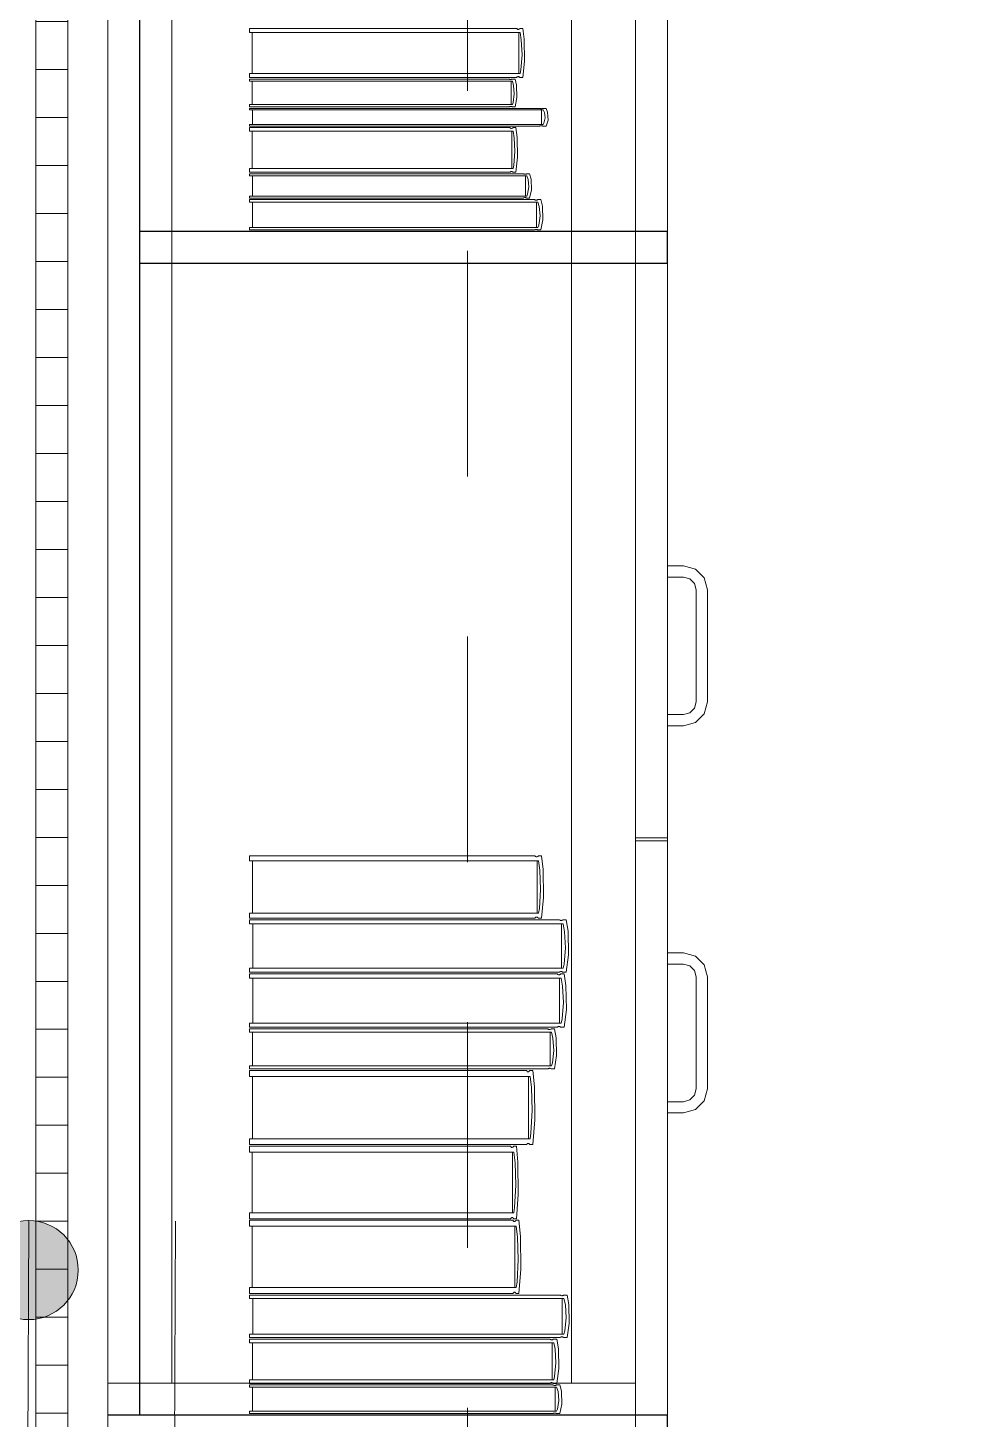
# Model space of a CAD drawing. Header units: inches. Extents: x -19 to 5698, y -728 to 92.
# Drawn here: x 400.295 to 400.877, y 12.656 to 13.526 of the extents above; entities that cross this region are included whole.
import ezdxf

# ---------------------------------------------------------------- set-up
doc = ezdxf.new("R2010")
doc.units = ezdxf.units.IN
doc.header["$MEASUREMENT"] = 0
doc.set_wipeout_variables(frame=1)
for name, pattern in [('HIDDEN', [0.375, 0.25, -0.125]), ('Hidden Line', [0.195611, 0.141111, -0.0545]), ('Punto & Raya', [0.65, 0.5, -0.075, 0, -0.075]), ('RAYITAS', [0.375, 0.25, -0.125]), ('Wipeout_Contour', [1, 0, -1])]:
    doc.linetypes.add(name, pattern=pattern)
for name, color, linetype, lineweight in [('00 conduct tomacorr', 120, 'HIDDEN', 30), ('T-TECHO-E', 150, 'Continuous', 20), ('TOMACORRIENTE', 22, 'RAYITAS', 9)]:
    doc.layers.add(name, color=color, linetype=linetype, lineweight=lineweight)
for name, color, linetype in [('02 _ ARQ _ ALB _ Ejes Generales', 251, 'Continuous'), ('02 _ ARQ _ ZON _ Espacio.3D', 7, 'Continuous'), ('08 _ STR _ EXT _ 09 Vigas', 251, 'Continuous'), ('Acabado - Muros', 7, 'Continuous'), ('Interior - Mobiliario', 7, 'Continuous')]:
    doc.layers.add(name, color=color, linetype=linetype)

# ---------------------------------------------------------------- blocks, each defined once
blk = doc.blocks.new('a')
at = {"layer": 'TOMACORRIENTE', "ltscale": 0.05}
h = blk.add_hatch(color=4, dxfattribs=at)
edge = h.paths.add_edge_path()
edge.add_arc((0, 0.0752), 0.02106, 0, 360)
at = {"layer": 'TOMACORRIENTE', "color": 4}
for p, q in [((-0.14553, 0.09625), (-0.0515, 0.09625)), ((-0.09851, 0.09625), (-0.09851, -0.09657)), ((0, 0.09625), (0, -0.09625)), ((0.06232, -0.09625), (0.06232, 0.09625))]:
    blk.add_line(p, q, dxfattribs=at)
blk.add_circle((0, 0.0752), 0.02106, dxfattribs=at)
blk = doc.blocks.new('CABLE 3FACE')
at = {"layer": 'T-TECHO-E', "rotation": 59.94170052614085}
blk.add_blockref('a', (0, 0), dxfattribs=at)

msp = doc.modelspace()

# ---------------------------------------------------------------- linework, layer by layer
at = {"layer": '02 _ ARQ _ ZON _ Espacio.3D', "color": 254, "linetype": 'Continuous', "lineweight": 0, "flags": 128}
msp.add_lwpolyline([(407.07006, 7.7), (407.06968, 17.15), (400.57006, 17.15), (400.57006, 16.5), (400.34503, 16.5), (400.34503, 8.1), (400.57006, 8.1), (400.57006, 7.7), (400.97006, 7.7), (400.97004, 7.35094), (406.87006, 7.35), (406.87006, 7.7)], close=True, dxfattribs=at)
at = {"layer": 'Interior - Mobiliario', "color": 175, "linetype": 'Continuous', "lineweight": 13}
for p, q in [((400.36503, 12.65879), (400.36503, 14.11879)), ((400.67503, 14.11879), (400.67503, 12.65879)), ((400.43369, 13.52319), (400.43369, 13.52563)), ((400.43369, 13.52563), (400.60083, 13.52563)), ((400.60287, 13.52319), (400.43369, 13.52319)), ((400.4354, 13.49756), (400.4354, 13.52319)), ((400.60083, 13.52563), (400.60097, 13.52547)), ((400.60097, 13.52547), (400.60119, 13.52529)), ((400.60119, 13.52529), (400.60143, 13.52518)), ((400.60143, 13.52518), (400.60168, 13.52512)), ((400.60168, 13.52512), (400.60193, 13.52513)), ((400.60193, 13.52513), (400.60218, 13.5252)), ((400.60202, 13.52319), (400.60202, 13.49756)), ((400.60218, 13.5252), (400.60241, 13.52533)), ((400.60241, 13.52533), (400.60263, 13.52551)), ((400.60263, 13.52551), (400.60272, 13.52563)), ((400.60272, 13.52563), (400.60458, 13.52563)), ((400.60366, 13.51862), (400.60287, 13.52319)), ((400.60409, 13.50923), (400.60366, 13.51862)), ((400.60458, 13.52563), (400.60552, 13.51894)), ((400.60552, 13.51894), (400.60573, 13.5053)), ((400.60338, 13.49988), (400.60409, 13.50923)), ((400.60287, 13.49756), (400.60338, 13.49988)), ((400.60573, 13.5053), (400.60458, 13.49512)), ((400.43369, 13.49512), (400.43369, 13.49756)), ((400.43369, 13.49756), (400.60287, 13.49756)), ((400.60083, 13.49512), (400.43369, 13.49512)), ((400.43369, 13.49273), (400.43369, 13.49412)), ((400.43369, 13.49412), (400.59607, 13.49412)), ((400.59805, 13.49273), (400.43369, 13.49273)), ((400.43535, 13.47815), (400.43535, 13.49273)), ((400.59607, 13.49412), (400.5962, 13.49403)), ((400.5962, 13.49403), (400.59642, 13.49393)), ((400.59642, 13.49393), (400.59665, 13.49386)), ((400.59665, 13.49386), (400.59689, 13.49383)), ((400.59689, 13.49383), (400.59713, 13.49384)), ((400.59713, 13.49384), (400.59737, 13.49388)), ((400.59722, 13.49273), (400.59722, 13.47815)), ((400.59737, 13.49388), (400.5976, 13.49395)), ((400.5976, 13.49395), (400.59781, 13.49405)), ((400.59781, 13.49405), (400.5979, 13.49412)), ((400.5979, 13.49412), (400.59971, 13.49412)), ((400.59881, 13.49013), (400.59805, 13.49273)), ((400.59971, 13.49412), (400.60062, 13.49031)), ((400.60093, 13.49524), (400.60083, 13.49512)), ((400.60114, 13.49543), (400.60093, 13.49524)), ((400.60138, 13.49556), (400.60114, 13.49543)), ((400.60162, 13.49563), (400.60138, 13.49556)), ((400.60188, 13.49563), (400.60162, 13.49563)), ((400.60212, 13.49558), (400.60188, 13.49563)), ((400.60236, 13.49546), (400.60212, 13.49558)), ((400.60258, 13.49529), (400.60236, 13.49546)), ((400.60272, 13.49512), (400.60258, 13.49529)), ((400.60458, 13.49512), (400.60272, 13.49512)), ((400.59854, 13.47947), (400.59923, 13.48479)), ((400.59923, 13.48479), (400.59881, 13.49013)), ((400.60082, 13.48255), (400.59971, 13.47676)), ((400.60062, 13.49031), (400.60082, 13.48255)), ((400.43369, 13.47676), (400.43369, 13.47815)), ((400.43369, 13.47815), (400.59805, 13.47815)), ((400.59607, 13.47676), (400.43369, 13.47676)), ((400.43369, 13.47488), (400.43369, 13.47576)), ((400.43369, 13.47576), (400.61502, 13.47576)), ((400.61724, 13.47488), (400.43369, 13.47488)), ((400.43554, 13.46563), (400.43554, 13.47488)), ((400.59616, 13.47683), (400.59607, 13.47676)), ((400.59637, 13.47693), (400.59616, 13.47683)), ((400.59659, 13.47701), (400.59637, 13.47693)), ((400.59683, 13.47705), (400.59659, 13.47701)), ((400.59708, 13.47705), (400.59683, 13.47705)), ((400.59732, 13.47702), (400.59708, 13.47705)), ((400.59755, 13.47695), (400.59732, 13.47702)), ((400.59777, 13.47685), (400.59755, 13.47695)), ((400.5979, 13.47676), (400.59777, 13.47685)), ((400.59971, 13.47676), (400.5979, 13.47676)), ((400.59805, 13.47815), (400.59854, 13.47947)), ((400.61502, 13.47576), (400.61518, 13.4757)), ((400.61518, 13.4757), (400.61541, 13.47564)), ((400.61541, 13.47564), (400.61567, 13.4756)), ((400.61567, 13.4756), (400.61594, 13.47558)), ((400.61594, 13.47558), (400.61622, 13.47558)), ((400.61622, 13.47558), (400.61648, 13.4756)), ((400.61631, 13.47488), (400.61631, 13.46563)), ((400.61648, 13.4756), (400.61674, 13.47565)), ((400.61674, 13.47565), (400.61697, 13.47572)), ((400.61697, 13.47572), (400.61708, 13.47576)), ((400.61708, 13.47576), (400.61909, 13.47576)), ((400.61809, 13.47323), (400.61724, 13.47488)), ((400.61909, 13.47576), (400.62011, 13.47335)), ((400.43369, 13.46475), (400.43369, 13.46563)), ((400.43369, 13.46563), (400.61724, 13.46563)), ((400.61724, 13.46563), (400.61779, 13.46646)), ((400.61779, 13.46646), (400.61856, 13.46984)), ((400.61856, 13.46984), (400.61809, 13.47323)), ((400.62034, 13.46842), (400.61909, 13.46475)), ((400.62011, 13.47335), (400.62034, 13.46842)), ((400.61502, 13.46475), (400.43369, 13.46475)), ((400.43369, 13.46152), (400.43369, 13.46375)), ((400.43369, 13.46375), (400.59652, 13.46375)), ((400.59851, 13.46152), (400.43369, 13.46152)), ((400.43535, 13.4381), (400.43535, 13.46152)), ((400.59652, 13.46375), (400.59665, 13.4636)), ((400.59665, 13.4636), (400.59687, 13.46344)), ((400.59687, 13.46344), (400.5971, 13.46333)), ((400.5971, 13.46333), (400.59734, 13.46328)), ((400.59734, 13.46328), (400.59759, 13.46329)), ((400.59759, 13.46329), (400.59783, 13.46335)), ((400.59767, 13.46152), (400.59767, 13.4381)), ((400.59783, 13.46335), (400.59806, 13.46347)), ((400.59806, 13.46347), (400.59827, 13.46364)), ((400.59827, 13.46364), (400.59836, 13.46375)), ((400.59836, 13.46375), (400.60017, 13.46375)), ((400.59927, 13.45734), (400.59851, 13.46152)), ((400.59969, 13.44876), (400.59927, 13.45734)), ((400.60017, 13.46375), (400.60108, 13.45763)), ((400.60108, 13.45763), (400.60129, 13.44517)), ((400.61513, 13.46479), (400.61502, 13.46475)), ((400.61536, 13.46486), (400.61513, 13.46479)), ((400.61561, 13.4649), (400.61536, 13.46486)), ((400.61588, 13.46493), (400.61561, 13.4649)), ((400.61616, 13.46493), (400.61588, 13.46493)), ((400.61643, 13.46491), (400.61616, 13.46493)), ((400.61668, 13.46487), (400.61643, 13.46491)), ((400.61692, 13.46481), (400.61668, 13.46487)), ((400.61708, 13.46475), (400.61692, 13.46481)), ((400.61909, 13.46475), (400.61708, 13.46475)), ((400.599, 13.44021), (400.59969, 13.44876)), ((400.59851, 13.4381), (400.599, 13.44021)), ((400.60129, 13.44517), (400.60017, 13.43587)), ((400.43369, 13.43587), (400.43369, 13.4381)), ((400.43369, 13.4381), (400.59851, 13.4381)), ((400.59652, 13.43587), (400.43369, 13.43587)), ((400.43369, 13.43366), (400.43369, 13.43487)), ((400.43369, 13.43487), (400.60501, 13.43487)), ((400.6071, 13.43366), (400.43369, 13.43366)), ((400.43544, 13.42095), (400.43544, 13.43366)), ((400.59661, 13.43598), (400.59652, 13.43587)), ((400.59682, 13.43615), (400.59661, 13.43598)), ((400.59705, 13.43626), (400.59682, 13.43615)), ((400.59729, 13.43633), (400.59705, 13.43626)), ((400.59753, 13.43633), (400.59729, 13.43633)), ((400.59778, 13.43628), (400.59753, 13.43633)), ((400.59801, 13.43618), (400.59778, 13.43628)), ((400.59822, 13.43602), (400.59801, 13.43618)), ((400.59836, 13.43587), (400.59822, 13.43602)), ((400.60017, 13.43587), (400.59836, 13.43587)), ((400.60501, 13.43487), (400.60515, 13.43479)), ((400.60515, 13.43479), (400.60538, 13.4347)), ((400.60538, 13.4347), (400.60562, 13.43464)), ((400.60562, 13.43464), (400.60588, 13.43461)), ((400.60588, 13.43461), (400.60614, 13.43462)), ((400.60614, 13.43462), (400.60639, 13.43465)), ((400.60623, 13.43366), (400.60623, 13.42095)), ((400.60639, 13.43465), (400.60663, 13.43472)), ((400.60663, 13.43472), (400.60685, 13.43481)), ((400.60685, 13.43481), (400.60695, 13.43487)), ((400.60695, 13.43487), (400.60885, 13.43487)), ((400.60791, 13.43139), (400.6071, 13.43366)), ((400.60835, 13.42674), (400.60791, 13.43139)), ((400.60885, 13.43487), (400.60981, 13.43155)), ((400.60981, 13.43155), (400.61003, 13.42479)), ((400.6071, 13.42095), (400.60762, 13.4221)), ((400.60762, 13.4221), (400.60835, 13.42674)), ((400.61003, 13.42479), (400.60885, 13.41974)), ((400.43369, 13.41974), (400.43369, 13.42095)), ((400.43369, 13.42095), (400.6071, 13.42095)), ((400.60501, 13.41974), (400.43369, 13.41974)), ((400.43369, 13.41723), (400.43369, 13.41874)), ((400.43369, 13.41874), (400.61187, 13.41874)), ((400.61405, 13.41723), (400.43369, 13.41723)), ((400.60511, 13.4198), (400.60501, 13.41974)), ((400.60533, 13.41989), (400.60511, 13.4198)), ((400.60557, 13.41996), (400.60533, 13.41989)), ((400.60582, 13.41999), (400.60557, 13.41996)), ((400.60608, 13.41999), (400.60582, 13.41999)), ((400.60634, 13.41997), (400.60608, 13.41999)), ((400.60658, 13.41991), (400.60634, 13.41997)), ((400.60681, 13.41982), (400.60658, 13.41991)), ((400.60695, 13.41974), (400.60681, 13.41982)), ((400.60885, 13.41974), (400.60695, 13.41974)), ((400.61187, 13.41874), (400.61202, 13.41864)), ((400.61202, 13.41864), (400.61226, 13.41853)), ((400.61226, 13.41853), (400.61251, 13.41846)), ((400.61251, 13.41846), (400.61278, 13.41842)), ((400.61278, 13.41842), (400.61305, 13.41843)), ((400.61305, 13.41843), (400.61331, 13.41847)), ((400.61331, 13.41847), (400.61356, 13.41855)), ((400.61356, 13.41855), (400.61379, 13.41867)), ((400.61379, 13.41867), (400.61389, 13.41874)), ((400.61389, 13.41874), (400.61587, 13.41874)), ((400.61489, 13.41439), (400.61405, 13.41723)), ((400.61535, 13.40856), (400.61489, 13.41439)), ((400.61587, 13.41874), (400.61687, 13.41459)), ((400.61687, 13.41459), (400.6171, 13.40611)), ((400.70503, 13.18979), (400.69503, 13.18979)), ((400.69503, 13.18979), (400.69503, 13.18279)), ((400.71253, 13.18779), (400.70503, 13.18979)), ((400.71802, 13.18229), (400.71253, 13.18779)), ((400.69503, 13.18279), (400.70503, 13.18279)), ((400.70503, 13.18279), (400.70903, 13.18172)), ((400.70903, 13.18172), (400.71196, 13.17879)), ((400.71196, 13.17879), (400.71303, 13.17479)), ((400.72003, 13.17479), (400.71802, 13.18229)), ((400.71303, 13.17479), (400.71303, 13.10479)), ((400.72003, 13.10479), (400.72003, 13.17479)), ((400.71196, 13.10079), (400.70903, 13.09787)), ((400.71303, 13.10479), (400.71196, 13.10079)), ((400.71802, 13.09729), (400.72003, 13.10479)), ((400.70503, 13.09679), (400.69503, 13.09679)), ((400.69503, 13.09679), (400.69503, 13.08979)), ((400.70903, 13.09787), (400.70503, 13.09679)), ((400.70503, 13.08979), (400.71253, 13.0918)), ((400.71253, 13.0918), (400.71802, 13.09729)), ((400.69503, 13.08979), (400.70503, 13.08979)), ((400.69503, 13.01979), (400.67503, 13.01979)), ((400.69503, 13.01779), (400.67503, 13.01779)), ((400.43369, 13.00531), (400.43369, 13.00842)), ((400.43369, 13.00842), (400.61222, 13.00842)), ((400.6144, 13.00531), (400.43369, 13.00531)), ((400.43552, 12.97266), (400.43552, 13.00531)), ((400.61222, 13.00842), (400.61237, 13.00821)), ((400.61237, 13.00821), (400.6126, 13.00799)), ((400.6126, 13.00799), (400.61286, 13.00784)), ((400.61286, 13.00784), (400.61312, 13.00777)), ((400.61312, 13.00777), (400.61339, 13.00778)), ((400.61339, 13.00778), (400.61365, 13.00787)), ((400.61348, 13.00531), (400.61348, 12.97266)), ((400.61365, 13.00787), (400.6139, 13.00803)), ((400.6139, 13.00803), (400.61414, 13.00827)), ((400.61414, 13.00827), (400.61424, 13.00842)), ((400.61424, 13.00842), (400.61622, 13.00842)), ((400.61523, 12.99949), (400.6144, 13.00531)), ((400.61622, 13.00842), (400.61722, 12.99989)), ((400.6157, 12.98752), (400.61523, 12.99949)), ((400.61722, 12.99989), (400.61745, 12.98251)), ((400.61494, 12.9756), (400.6157, 12.98752)), ((400.61745, 12.98251), (400.61622, 12.96955)), ((400.43369, 12.96955), (400.43369, 12.97266)), ((400.43369, 12.97266), (400.6144, 12.97266)), ((400.61222, 12.96955), (400.43369, 12.96955)), ((400.61232, 12.9697), (400.61222, 12.96955)), ((400.61255, 12.96993), (400.61232, 12.9697)), ((400.6128, 12.9701), (400.61255, 12.96993)), ((400.61306, 12.97019), (400.6128, 12.9701)), ((400.61333, 12.9702), (400.61306, 12.97019)), ((400.6136, 12.97013), (400.61333, 12.9702)), ((400.61385, 12.96998), (400.6136, 12.97013)), ((400.61409, 12.96976), (400.61385, 12.96998)), ((400.61424, 12.96955), (400.61409, 12.96976)), ((400.61622, 12.96955), (400.61424, 12.96955)), ((400.6144, 12.97266), (400.61494, 12.9756)), ((400.43369, 12.96592), (400.43369, 12.96855)), ((400.43369, 12.96855), (400.62745, 12.96855)), ((400.62982, 12.96592), (400.43369, 12.96592)), ((400.43567, 12.93831), (400.43567, 12.96592)), ((400.62745, 12.96855), (400.62762, 12.96837)), ((400.62762, 12.96837), (400.62787, 12.96818)), ((400.62787, 12.96818), (400.62815, 12.96806)), ((400.62815, 12.96806), (400.62844, 12.968)), ((400.62844, 12.968), (400.62873, 12.96801)), ((400.62873, 12.96801), (400.62901, 12.96808)), ((400.62883, 12.96592), (400.62883, 12.93831)), ((400.62901, 12.96808), (400.62929, 12.96822)), ((400.62929, 12.96822), (400.62954, 12.96842)), ((400.62954, 12.96842), (400.62965, 12.96855)), ((400.62965, 12.96855), (400.6318, 12.96855)), ((400.63073, 12.96099), (400.62982, 12.96592)), ((400.63123, 12.95088), (400.63073, 12.96099)), ((400.6318, 12.96855), (400.63289, 12.96134)), ((400.63289, 12.96134), (400.63313, 12.94664)), ((400.63041, 12.9408), (400.63123, 12.95088)), ((400.63313, 12.94664), (400.6318, 12.93568)), ((400.69503, 12.94779), (400.70503, 12.94779)), ((400.69503, 12.94079), (400.69503, 12.94779)), ((400.70503, 12.94779), (400.71253, 12.94579)), ((400.71253, 12.94579), (400.71802, 12.94029)), ((400.43369, 12.93568), (400.43369, 12.93831)), ((400.43369, 12.93831), (400.62982, 12.93831)), ((400.62745, 12.93568), (400.43369, 12.93568)), ((400.43369, 12.93201), (400.43369, 12.93468)), ((400.43369, 12.93468), (400.62617, 12.93468)), ((400.62617, 12.93468), (400.62633, 12.9345)), ((400.62633, 12.9345), (400.62659, 12.93431)), ((400.62756, 12.93581), (400.62745, 12.93568)), ((400.62781, 12.93601), (400.62756, 12.93581)), ((400.62809, 12.93614), (400.62781, 12.93601)), ((400.62799, 12.93435), (400.62824, 12.93455)), ((400.62837, 12.93622), (400.62809, 12.93614)), ((400.62824, 12.93455), (400.62835, 12.93468)), ((400.62835, 12.93468), (400.63049, 12.93468)), ((400.62866, 12.93623), (400.62837, 12.93622)), ((400.62895, 12.93617), (400.62866, 12.93623)), ((400.62923, 12.93604), (400.62895, 12.93617)), ((400.62948, 12.93585), (400.62923, 12.93604)), ((400.62965, 12.93568), (400.62948, 12.93585)), ((400.6318, 12.93568), (400.62965, 12.93568)), ((400.62982, 12.93831), (400.63041, 12.9408)), ((400.63049, 12.93468), (400.63157, 12.92735)), ((400.70503, 12.94079), (400.69503, 12.94079)), ((400.70903, 12.93972), (400.70503, 12.94079)), ((400.71196, 12.93679), (400.70903, 12.93972)), ((400.71303, 12.93279), (400.71196, 12.93679)), ((400.71802, 12.94029), (400.72003, 12.93279)), ((400.62852, 12.93201), (400.43369, 12.93201)), ((400.43566, 12.90395), (400.43566, 12.93201)), ((400.62659, 12.93431), (400.62686, 12.93418)), ((400.62686, 12.93418), (400.62715, 12.93412)), ((400.62715, 12.93412), (400.62744, 12.93413)), ((400.62744, 12.93413), (400.62772, 12.9342)), ((400.62754, 12.93201), (400.62754, 12.90395)), ((400.62772, 12.9342), (400.62799, 12.93435)), ((400.62943, 12.927), (400.62852, 12.93201)), ((400.62993, 12.91673), (400.62943, 12.927)), ((400.63157, 12.92735), (400.63181, 12.91242)), ((400.71303, 12.86279), (400.71303, 12.93279)), ((400.72003, 12.93279), (400.72003, 12.86279)), ((400.62911, 12.90649), (400.62993, 12.91673)), ((400.63181, 12.91242), (400.63049, 12.90128)), ((400.43369, 12.90128), (400.43369, 12.90395)), ((400.43369, 12.90395), (400.62852, 12.90395)), ((400.62617, 12.90128), (400.43369, 12.90128)), ((400.43369, 12.89828), (400.43369, 12.90028)), ((400.43369, 12.90028), (400.62026, 12.90028)), ((400.62026, 12.90028), (400.62042, 12.90015)), ((400.62042, 12.90015), (400.62066, 12.9)), ((400.62066, 12.9), (400.62093, 12.89991)), ((400.62093, 12.89991), (400.62121, 12.89986)), ((400.62121, 12.89986), (400.62149, 12.89987)), ((400.62149, 12.89987), (400.62177, 12.89993)), ((400.62177, 12.89993), (400.62203, 12.90003)), ((400.62203, 12.90003), (400.62227, 12.90018)), ((400.62227, 12.90018), (400.62237, 12.90028)), ((400.62237, 12.90028), (400.62445, 12.90028)), ((400.62445, 12.90028), (400.62549, 12.89479)), ((400.62628, 12.90141), (400.62617, 12.90128)), ((400.62653, 12.90161), (400.62628, 12.90141)), ((400.6268, 12.90176), (400.62653, 12.90161)), ((400.62709, 12.90183), (400.6268, 12.90176)), ((400.62738, 12.90184), (400.62709, 12.90183)), ((400.62766, 12.90178), (400.62738, 12.90184)), ((400.62794, 12.90165), (400.62766, 12.90178)), ((400.62819, 12.90146), (400.62794, 12.90165)), ((400.62835, 12.90128), (400.62819, 12.90146)), ((400.63049, 12.90128), (400.62835, 12.90128)), ((400.62852, 12.90395), (400.62911, 12.90649)), ((400.62254, 12.89828), (400.43369, 12.89828)), ((400.4356, 12.87723), (400.4356, 12.89828)), ((400.62159, 12.89828), (400.62159, 12.87723)), ((400.62342, 12.89452), (400.62254, 12.89828)), ((400.6239, 12.88681), (400.62342, 12.89452)), ((400.62549, 12.89479), (400.62573, 12.88358)), ((400.62311, 12.87913), (400.6239, 12.88681)), ((400.62573, 12.88358), (400.62445, 12.87522)), ((400.43369, 12.87522), (400.43369, 12.87723)), ((400.43369, 12.87723), (400.62254, 12.87723)), ((400.62026, 12.87522), (400.43369, 12.87522)), ((400.43369, 12.87052), (400.43369, 12.87422)), ((400.43369, 12.87422), (400.607, 12.87422)), ((400.607, 12.87422), (400.60714, 12.87397)), ((400.60714, 12.87397), (400.60737, 12.87371)), ((400.60737, 12.87371), (400.60762, 12.87353)), ((400.60839, 12.87357), (400.60864, 12.87376)), ((400.60864, 12.87376), (400.60886, 12.87404)), ((400.60886, 12.87404), (400.60896, 12.87422)), ((400.60896, 12.87422), (400.61088, 12.87422)), ((400.61088, 12.87422), (400.61185, 12.86407)), ((400.62037, 12.87532), (400.62026, 12.87522)), ((400.62061, 12.87547), (400.62037, 12.87532)), ((400.62087, 12.87558), (400.62061, 12.87547)), ((400.62115, 12.87564), (400.62087, 12.87558)), ((400.62143, 12.87564), (400.62115, 12.87564)), ((400.62171, 12.8756), (400.62143, 12.87564)), ((400.62197, 12.8755), (400.62171, 12.8756)), ((400.62222, 12.87536), (400.62197, 12.8755)), ((400.62237, 12.87522), (400.62222, 12.87536)), ((400.62445, 12.87522), (400.62237, 12.87522)), ((400.62254, 12.87723), (400.62311, 12.87913)), ((400.60911, 12.87052), (400.43369, 12.87052)), ((400.43546, 12.83162), (400.43546, 12.87052)), ((400.60762, 12.87353), (400.60787, 12.87345)), ((400.60787, 12.87345), (400.60814, 12.87346)), ((400.60814, 12.87346), (400.60839, 12.87357)), ((400.60823, 12.87052), (400.60823, 12.83162)), ((400.60993, 12.86358), (400.60911, 12.87052)), ((400.61038, 12.84933), (400.60993, 12.86358)), ((400.61185, 12.86407), (400.61207, 12.84336)), ((400.70903, 12.85587), (400.71196, 12.85879)), ((400.71196, 12.85879), (400.71303, 12.86279)), ((400.72003, 12.86279), (400.71802, 12.85529)), ((400.60964, 12.83513), (400.61038, 12.84933)), ((400.69503, 12.85479), (400.70503, 12.85479)), ((400.69503, 12.84779), (400.69503, 12.85479)), ((400.70503, 12.84779), (400.69503, 12.84779)), ((400.70503, 12.85479), (400.70903, 12.85587)), ((400.71253, 12.8498), (400.70503, 12.84779)), ((400.71802, 12.85529), (400.71253, 12.8498)), ((400.61207, 12.84336), (400.61088, 12.82791)), ((400.43369, 12.82791), (400.43369, 12.83162)), ((400.43369, 12.83162), (400.60911, 12.83162)), ((400.60911, 12.83162), (400.60964, 12.83513)), ((400.607, 12.82791), (400.43369, 12.82791)), ((400.43369, 12.82329), (400.43369, 12.82691)), ((400.43369, 12.82691), (400.59695, 12.82691)), ((400.59894, 12.82329), (400.43369, 12.82329)), ((400.43536, 12.78525), (400.43536, 12.82329)), ((400.59695, 12.82691), (400.59709, 12.82667)), ((400.59709, 12.82667), (400.5973, 12.82641)), ((400.5973, 12.82641), (400.59753, 12.82624)), ((400.59753, 12.82624), (400.59778, 12.82616)), ((400.59778, 12.82616), (400.59802, 12.82617)), ((400.59802, 12.82617), (400.59826, 12.82627)), ((400.59811, 12.82329), (400.59811, 12.78525)), ((400.59826, 12.82627), (400.59849, 12.82646)), ((400.59849, 12.82646), (400.5987, 12.82674)), ((400.5987, 12.82674), (400.5988, 12.82691)), ((400.5988, 12.82691), (400.60061, 12.82691)), ((400.59971, 12.81651), (400.59894, 12.82329)), ((400.60061, 12.82691), (400.60152, 12.81698)), ((400.60709, 12.82809), (400.607, 12.82791)), ((400.60732, 12.82838), (400.60709, 12.82809)), ((400.60756, 12.82857), (400.60732, 12.82838)), ((400.60782, 12.82868), (400.60756, 12.82857)), ((400.60808, 12.82869), (400.60782, 12.82868)), ((400.60834, 12.8286), (400.60808, 12.82869)), ((400.60858, 12.82843), (400.60834, 12.8286)), ((400.60881, 12.82816), (400.60858, 12.82843)), ((400.60896, 12.82791), (400.60881, 12.82816)), ((400.61088, 12.82791), (400.60896, 12.82791)), ((400.60013, 12.80257), (400.59971, 12.81651)), ((400.60152, 12.81698), (400.60173, 12.79673)), ((400.59944, 12.78869), (400.60013, 12.80257)), ((400.60173, 12.79673), (400.60061, 12.78163)), ((400.59894, 12.78525), (400.59944, 12.78869)), ((400.43369, 12.78163), (400.43369, 12.78525)), ((400.43369, 12.78525), (400.59894, 12.78525)), ((400.59695, 12.78163), (400.43369, 12.78163)), ((400.43369, 12.77697), (400.43369, 12.78063)), ((400.43369, 12.78063), (400.59848, 12.78063)), ((400.59704, 12.78181), (400.59695, 12.78163)), ((400.59725, 12.78208), (400.59704, 12.78181)), ((400.59748, 12.78227), (400.59725, 12.78208)), ((400.59772, 12.78238), (400.59748, 12.78227)), ((400.59797, 12.78239), (400.59772, 12.78238)), ((400.59821, 12.7823), (400.59797, 12.78239)), ((400.59844, 12.78213), (400.59821, 12.7823)), ((400.59866, 12.78187), (400.59844, 12.78213)), ((400.59848, 12.78063), (400.59862, 12.78039)), ((400.59862, 12.78039), (400.59884, 12.78012)), ((400.5988, 12.78163), (400.59866, 12.78187)), ((400.60061, 12.78163), (400.5988, 12.78163)), ((400.59884, 12.78012), (400.59907, 12.77995)), ((400.59907, 12.77995), (400.59932, 12.77987)), ((400.59932, 12.77987), (400.59957, 12.77988)), ((400.59957, 12.77988), (400.59981, 12.77998)), ((400.59981, 12.77998), (400.60004, 12.78017)), ((400.60004, 12.78017), (400.60026, 12.78045)), ((400.60026, 12.78045), (400.60035, 12.78063)), ((400.60035, 12.78063), (400.60218, 12.78063)), ((400.60218, 12.78063), (400.6031, 12.7706)), ((400.6005, 12.77697), (400.43369, 12.77697)), ((400.43538, 12.73856), (400.43538, 12.77697)), ((400.59965, 12.77697), (400.59965, 12.73856)), ((400.60127, 12.77012), (400.6005, 12.77697)), ((400.6017, 12.75605), (400.60127, 12.77012)), ((400.6031, 12.7706), (400.60331, 12.75015)), ((400.601, 12.74203), (400.6017, 12.75605)), ((400.60331, 12.75015), (400.60218, 12.7349)), ((400.43369, 12.7349), (400.43369, 12.73856)), ((400.43369, 12.73856), (400.6005, 12.73856)), ((400.59848, 12.7349), (400.43369, 12.7349)), ((400.59858, 12.73508), (400.59848, 12.7349)), ((400.59879, 12.73536), (400.59858, 12.73508)), ((400.59902, 12.73555), (400.59879, 12.73536)), ((400.59926, 12.73566), (400.59902, 12.73555)), ((400.59951, 12.73567), (400.59926, 12.73566)), ((400.59976, 12.73558), (400.59951, 12.73567)), ((400.59999, 12.73541), (400.59976, 12.73558)), ((400.60021, 12.73515), (400.59999, 12.73541)), ((400.60035, 12.7349), (400.60021, 12.73515)), ((400.60218, 12.7349), (400.60035, 12.7349)), ((400.6005, 12.73856), (400.601, 12.74203)), ((400.43369, 12.73178), (400.43369, 12.7339)), ((400.43369, 12.7339), (400.62791, 12.7339)), ((400.63028, 12.73178), (400.43369, 12.73178)), ((400.43568, 12.70946), (400.43568, 12.73178)), ((400.62791, 12.7339), (400.62807, 12.73376)), ((400.62807, 12.73376), (400.62833, 12.73361)), ((400.62833, 12.73361), (400.6286, 12.73351)), ((400.6286, 12.73351), (400.62889, 12.73346)), ((400.62889, 12.73346), (400.62919, 12.73347)), ((400.62919, 12.73347), (400.62947, 12.73353)), ((400.62929, 12.73178), (400.62929, 12.70946)), ((400.62947, 12.73353), (400.62975, 12.73364)), ((400.62975, 12.73364), (400.63, 12.7338)), ((400.63, 12.7338), (400.63011, 12.7339)), ((400.63011, 12.7339), (400.63227, 12.7339)), ((400.63119, 12.7278), (400.63028, 12.73178)), ((400.6317, 12.71962), (400.63119, 12.7278)), ((400.63227, 12.7339), (400.63335, 12.72808)), ((400.63335, 12.72808), (400.6336, 12.71619)), ((400.63087, 12.71147), (400.6317, 12.71962)), ((400.43369, 12.70733), (400.43369, 12.70946)), ((400.43369, 12.70946), (400.63028, 12.70946)), ((400.63028, 12.70946), (400.63087, 12.71147)), ((400.6336, 12.71619), (400.63227, 12.70733)), ((400.62791, 12.70733), (400.43369, 12.70733)), ((400.43369, 12.70412), (400.43369, 12.70633)), ((400.43369, 12.70633), (400.62163, 12.70633)), ((400.62393, 12.70412), (400.43369, 12.70412)), ((400.43561, 12.68088), (400.43561, 12.70412)), ((400.62163, 12.70633), (400.62179, 12.70618)), ((400.62179, 12.70618), (400.62204, 12.70603)), ((400.62204, 12.70603), (400.6223, 12.70592)), ((400.6223, 12.70592), (400.62258, 12.70587)), ((400.62258, 12.70587), (400.62287, 12.70588)), ((400.62287, 12.70588), (400.62314, 12.70594)), ((400.62297, 12.70412), (400.62297, 12.68088)), ((400.62314, 12.70594), (400.62341, 12.70606)), ((400.62341, 12.70606), (400.62365, 12.70623)), ((400.62365, 12.70623), (400.62376, 12.70633)), ((400.62376, 12.70633), (400.62585, 12.70633)), ((400.62481, 12.69998), (400.62393, 12.70412)), ((400.6253, 12.69146), (400.62481, 12.69998)), ((400.62585, 12.70633), (400.6269, 12.70026)), ((400.6269, 12.70026), (400.62714, 12.68789)), ((400.62802, 12.70744), (400.62791, 12.70733)), ((400.62827, 12.7076), (400.62802, 12.70744)), ((400.62854, 12.70771), (400.62827, 12.7076)), ((400.62883, 12.70777), (400.62854, 12.70771)), ((400.62912, 12.70778), (400.62883, 12.70777)), ((400.62941, 12.70773), (400.62912, 12.70778)), ((400.62969, 12.70763), (400.62941, 12.70773)), ((400.62994, 12.70748), (400.62969, 12.70763)), ((400.63011, 12.70733), (400.62994, 12.70748)), ((400.63227, 12.70733), (400.63011, 12.70733)), ((400.6245, 12.68298), (400.6253, 12.69146)), ((400.62393, 12.68088), (400.6245, 12.68298)), ((400.62714, 12.68789), (400.62585, 12.67866)), ((400.63503, 12.67879), (400.38503, 12.67879)), ((400.43369, 12.67866), (400.43369, 12.68088)), ((400.43369, 12.68088), (400.62393, 12.68088)), ((400.62163, 12.67866), (400.43369, 12.67866)), ((400.43369, 12.67623), (400.43369, 12.67766)), ((400.43369, 12.67766), (400.62343, 12.67766)), ((400.62575, 12.67623), (400.43369, 12.67623)), ((400.62174, 12.67877), (400.62163, 12.67866)), ((400.62198, 12.67894), (400.62174, 12.67877)), ((400.62224, 12.67906), (400.62198, 12.67894)), ((400.62252, 12.67912), (400.62224, 12.67906)), ((400.6228, 12.67913), (400.62252, 12.67912)), ((400.62308, 12.67908), (400.6228, 12.67913)), ((400.62335, 12.67897), (400.62308, 12.67908)), ((400.6236, 12.67881), (400.62335, 12.67897)), ((400.62343, 12.67766), (400.62359, 12.67757)), ((400.62359, 12.67757), (400.62384, 12.67747)), ((400.62376, 12.67866), (400.6236, 12.67881)), ((400.62585, 12.67866), (400.62376, 12.67866)), ((400.62384, 12.67747), (400.62411, 12.6774)), ((400.62411, 12.6774), (400.62439, 12.67736)), ((400.62439, 12.67736), (400.62468, 12.67737)), ((400.62468, 12.67737), (400.62496, 12.67741)), ((400.62496, 12.67741), (400.62523, 12.67749)), ((400.62523, 12.67749), (400.62547, 12.67759)), ((400.62547, 12.67759), (400.62558, 12.67766)), ((400.62558, 12.67766), (400.62769, 12.67766)), ((400.62664, 12.67356), (400.62575, 12.67623)), ((400.62713, 12.66806), (400.62664, 12.67356)), ((400.62769, 12.67766), (400.62875, 12.67374)), ((400.62875, 12.67374), (400.62899, 12.66575)), ((400.67503, 12.67879), (400.63503, 12.67879)), ((400.67503, 12.65879), (400.36503, 12.65879))]:
    msp.add_line(p, q, dxfattribs=at)

# ---------------------------------------------------------------- next in the draw order: wipeouts: each hides what was drawn before it
at = {"color": 254, "linetype": 'Wipeout_Contour', "lineweight": 0, "ltscale": 12987.174792}
msp.add_wipeout([(400.69503, 13.39879), (400.36503, 13.39879), (400.36503, 13.37879), (400.69503, 13.37879)], dxfattribs=at).dxf.layer = 'Interior - Mobiliario'

# ---------------------------------------------------------------- next in the draw order: linework, layer by layer
at = {"layer": 'Interior - Mobiliario', "color": 175, "linetype": 'Continuous', "lineweight": 13}
for p, q in [((400.38503, 14.09879), (400.38503, 12.67879)), ((400.63503, 12.67879), (400.63503, 14.09879)), ((400.67503, 14.09879), (400.67503, 12.67879)), ((400.67503, 13.39879), (400.67503, 13.75779)), ((400.69503, 13.39879), (400.69503, 13.75779)), ((400.43551, 13.40131), (400.43551, 13.41723)), ((400.61314, 13.41723), (400.61314, 13.40131)), ((400.61459, 13.40275), (400.61535, 13.40856)), ((400.6171, 13.40611), (400.61587, 13.39979)), ((400.36503, 13.39879), (400.69503, 13.39879)), ((400.36503, 13.37879), (400.36503, 13.39879)), ((400.43369, 13.39979), (400.43369, 13.40131)), ((400.43369, 13.40131), (400.61405, 13.40131)), ((400.61187, 13.39979), (400.43369, 13.39979)), ((400.61198, 13.39987), (400.61187, 13.39979)), ((400.61221, 13.39998), (400.61198, 13.39987)), ((400.61246, 13.40006), (400.61221, 13.39998)), ((400.61272, 13.40011), (400.61246, 13.40006)), ((400.61299, 13.40011), (400.61272, 13.40011)), ((400.61325, 13.40008), (400.61299, 13.40011)), ((400.61351, 13.4), (400.61325, 13.40008)), ((400.61374, 13.3999), (400.61351, 13.4)), ((400.61389, 13.39979), (400.61374, 13.3999)), ((400.61587, 13.39979), (400.61389, 13.39979)), ((400.61405, 13.40131), (400.61459, 13.40275)), ((400.69503, 13.39879), (400.67503, 13.39879)), ((400.69503, 13.39879), (400.69503, 13.37879)), ((400.69503, 13.39879), (400.69503, 13.37879)), ((400.69503, 13.37879), (400.36503, 13.37879)), ((400.67503, 13.37879), (400.67503, 13.01979)), ((400.69503, 13.37879), (400.67503, 13.37879)), ((400.69503, 13.37879), (400.69503, 13.01979))]:
    msp.add_line(p, q, dxfattribs=at)
at = {"layer": 'Interior - Mobiliario', "color": 175, "linetype": 'Continuous', "lineweight": 30}
for p, q in [((400.36503, 13.37879), (400.36503, 13.39879)), ((400.69503, 13.39879), (400.36503, 13.39879)), ((400.69503, 13.37879), (400.69503, 13.39879)), ((400.69503, 13.37879), (400.36503, 13.37879))]:
    msp.add_line(p, q, dxfattribs=at)

# ---------------------------------------------------------------- next in the draw order: wipeouts: each hides what was drawn before it
at = {"color": 254, "linetype": 'Wipeout_Contour', "lineweight": 0, "ltscale": 12986.475125}
msp.add_wipeout([(400.36503, 14.11879), (400.34503, 14.11879), (400.34503, 12.65879), (400.36503, 12.65879)], dxfattribs=at).dxf.layer = 'Interior - Mobiliario'

# ---------------------------------------------------------------- next in the draw order: linework, layer by layer
at = {"layer": 'Interior - Mobiliario', "color": 175, "linetype": 'Continuous', "lineweight": 30}
for p, q in [((400.34503, 12.65879), (400.34503, 14.11879)), ((400.36503, 12.65879), (400.36503, 14.11879)), ((400.36503, 12.65879), (400.34503, 12.65879))]:
    msp.add_line(p, q, dxfattribs=at)
at = {"layer": 'Interior - Mobiliario', "color": 175, "linetype": 'Continuous', "lineweight": 13}
for p, q in [((400.34503, 12.65879), (400.34503, 14.11879)), ((400.36503, 14.11879), (400.36503, 12.65879)), ((400.34503, 12.67879), (400.34503, 14.09879)), ((400.36503, 13.39879), (400.69503, 13.39879)), ((400.36503, 13.37879), (400.36503, 13.39879)), ((400.69503, 13.37879), (400.36503, 13.37879)), ((400.38503, 12.67879), (400.34503, 12.67879)), ((400.36503, 12.65879), (400.34503, 12.65879))]:
    msp.add_line(p, q, dxfattribs=at)

# ---------------------------------------------------------------- next in the draw order: wipeouts: each hides what was drawn before it
at = {"color": 254, "linetype": 'Wipeout_Contour', "lineweight": 0, "ltscale": 12987.122923}
msp.add_wipeout([(400.69503, 12.65879), (400.34503, 12.65879), (400.34503, 12.63879), (400.69503, 12.63879)], dxfattribs=at).dxf.layer = 'Interior - Mobiliario'

# ---------------------------------------------------------------- next in the draw order: linework, layer by layer
at = {"layer": '08 _ STR _ EXT _ 09 Vigas', "color": 251, "linetype": 'Hidden Line', "lineweight": 13, "true_color": 0x636466}
msp.add_line((400.57006, 7.7), (400.57006, 16.9), dxfattribs=at)
at = {"layer": 'Interior - Mobiliario', "color": 175, "linetype": 'Continuous', "lineweight": 13}
for p, q in [((400.34503, 14.13879), (400.34503, 12.63879)), ((400.69503, 12.63879), (400.69503, 14.13879)), ((400.34503, 12.65879), (400.34503, 14.11879)), ((400.36503, 12.65879), (400.36503, 14.11879)), ((400.36503, 12.65879), (400.36503, 14.11879)), ((400.36503, 12.65879), (400.36503, 14.11879)), ((400.67503, 14.11879), (400.67503, 12.65879)), ((400.67503, 14.11879), (400.67503, 12.65879)), ((400.69503, 14.11879), (400.69503, 12.65879)), ((400.69503, 14.11879), (400.69503, 12.65879)), ((400.67503, 12.65879), (400.67503, 13.01779)), ((400.69503, 12.65879), (400.69503, 13.01779)), ((400.34503, 12.63879), (400.34503, 12.67879)), ((400.43563, 12.66122), (400.43563, 12.67623)), ((400.62478, 12.67623), (400.62478, 12.66122)), ((400.67503, 12.67879), (400.67503, 12.63879)), ((400.62632, 12.66258), (400.62713, 12.66806)), ((400.62899, 12.66575), (400.62769, 12.65979)), ((400.34503, 12.65879), (400.69503, 12.65879)), ((400.34503, 12.63879), (400.34503, 12.65879)), ((400.69503, 12.65879), (400.34503, 12.65879)), ((400.69503, 12.65879), (400.36503, 12.65879)), ((400.67503, 12.65879), (400.36503, 12.65879)), ((400.67503, 12.65879), (400.36503, 12.65879)), ((400.43369, 12.65979), (400.43369, 12.66122)), ((400.43369, 12.66122), (400.62575, 12.66122)), ((400.62343, 12.65979), (400.43369, 12.65979)), ((400.62354, 12.65986), (400.62343, 12.65979)), ((400.62378, 12.65997), (400.62354, 12.65986)), ((400.62405, 12.66005), (400.62378, 12.65997)), ((400.62433, 12.66009), (400.62405, 12.66005)), ((400.62462, 12.66009), (400.62433, 12.66009)), ((400.6249, 12.66006), (400.62462, 12.66009)), ((400.62517, 12.65999), (400.6249, 12.66006)), ((400.62542, 12.65989), (400.62517, 12.65999)), ((400.62558, 12.65979), (400.62542, 12.65989)), ((400.62769, 12.65979), (400.62558, 12.65979)), ((400.62575, 12.66122), (400.62632, 12.66258)), ((400.69503, 12.65879), (400.67503, 12.65879)), ((400.69503, 12.65879), (400.69503, 12.63879))]:
    msp.add_line(p, q, dxfattribs=at)
at = {"layer": 'Interior - Mobiliario', "color": 175, "linetype": 'Continuous', "lineweight": 30}
for p, q in [((400.34503, 12.63879), (400.34503, 12.65879)), ((400.69503, 12.65879), (400.34503, 12.65879)), ((400.69503, 12.63879), (400.69503, 12.65879))]:
    msp.add_line(p, q, dxfattribs=at)

# ---------------------------------------------------------------- next in the draw order: wipeouts: each hides what was drawn before it
at = {"color": 254, "linetype": 'Wipeout_Contour', "lineweight": 0, "ltscale": 19479.184035}
msp.add_wipeout([(400.29503, 14.34994), (400.29504, 12.21644), (400.32804, 12.21644), (400.32804, 12.19994), (400.34503, 12.19994), (400.34503, 14.34994)], dxfattribs=at).dxf.layer = 'Acabado - Muros'

# ---------------------------------------------------------------- next in the draw order: linework, layer by layer
at = {"layer": 'Acabado - Muros', "color": 251, "linetype": 'Continuous', "lineweight": 13, "flags": 128}
msp.add_lwpolyline([(400.34504, 10.04994), (400.34503, 12.19994), (400.34503, 14.34994)], dxfattribs=at)

# ---------------------------------------------------------------- next in the draw order: wipeouts: each hides what was drawn before it
at = {"color": 254, "linetype": 'Wipeout_Contour', "lineweight": 0, "ltscale": 12986.293769}
msp.add_wipeout([(400.30003, 14.34994), (400.30004, 12.21644), (400.32004, 12.21644), (400.32003, 14.34994)], dxfattribs=at).dxf.layer = 'Acabado - Muros'

# ---------------------------------------------------------------- next in the draw order: hatches: boundary and pattern name
at = {"layer": 'Acabado - Muros', "linetype": 'Continuous', "lineweight": 0}
h = msp.add_hatch(dxfattribs=at)
h.set_pattern_fill('CONTRACHAPADO_0002', color=254, style=0, pattern_type=2)
h.set_pattern_definition([(0, (370.000076, 2e-08), (0, 0.03), [])])
h.paths.add_polyline_path([(400.30003, 14.34994), (400.30004, 12.21644), (400.32004, 12.21644), (400.32003, 14.34994)])

# ---------------------------------------------------------------- next in the draw order: linework, layer by layer
at = {"layer": '02 _ ARQ _ ALB _ Ejes Generales', "color": 251, "linetype": 'Punto & Raya', "lineweight": 13, "true_color": 0x636466}
msp.add_line((400.32006, 3.05001), (400.32006, 44.89999), dxfattribs=at)
at = {"layer": 'Acabado - Muros', "color": 7, "linetype": 'Continuous', "lineweight": 13, "flags": 128}
msp.add_lwpolyline([(400.30003, 14.34994), (400.32003, 14.34994), (400.32004, 12.21644), (400.30004, 12.21644)], close=True, dxfattribs=at)

# ---------------------------------------------------------------- next in the draw order: block references
at = {"layer": '00 conduct tomacorr', "xscale": 1.47256122672843, "yscale": 1.47256122672843, "zscale": 1.47256122672843, "rotation": 299.7894777823319}
msp.add_blockref('CABLE 3FACE', (400.29504, 12.63879, -0.00002), dxfattribs=at)

doc.saveas('drawing.dxf')
